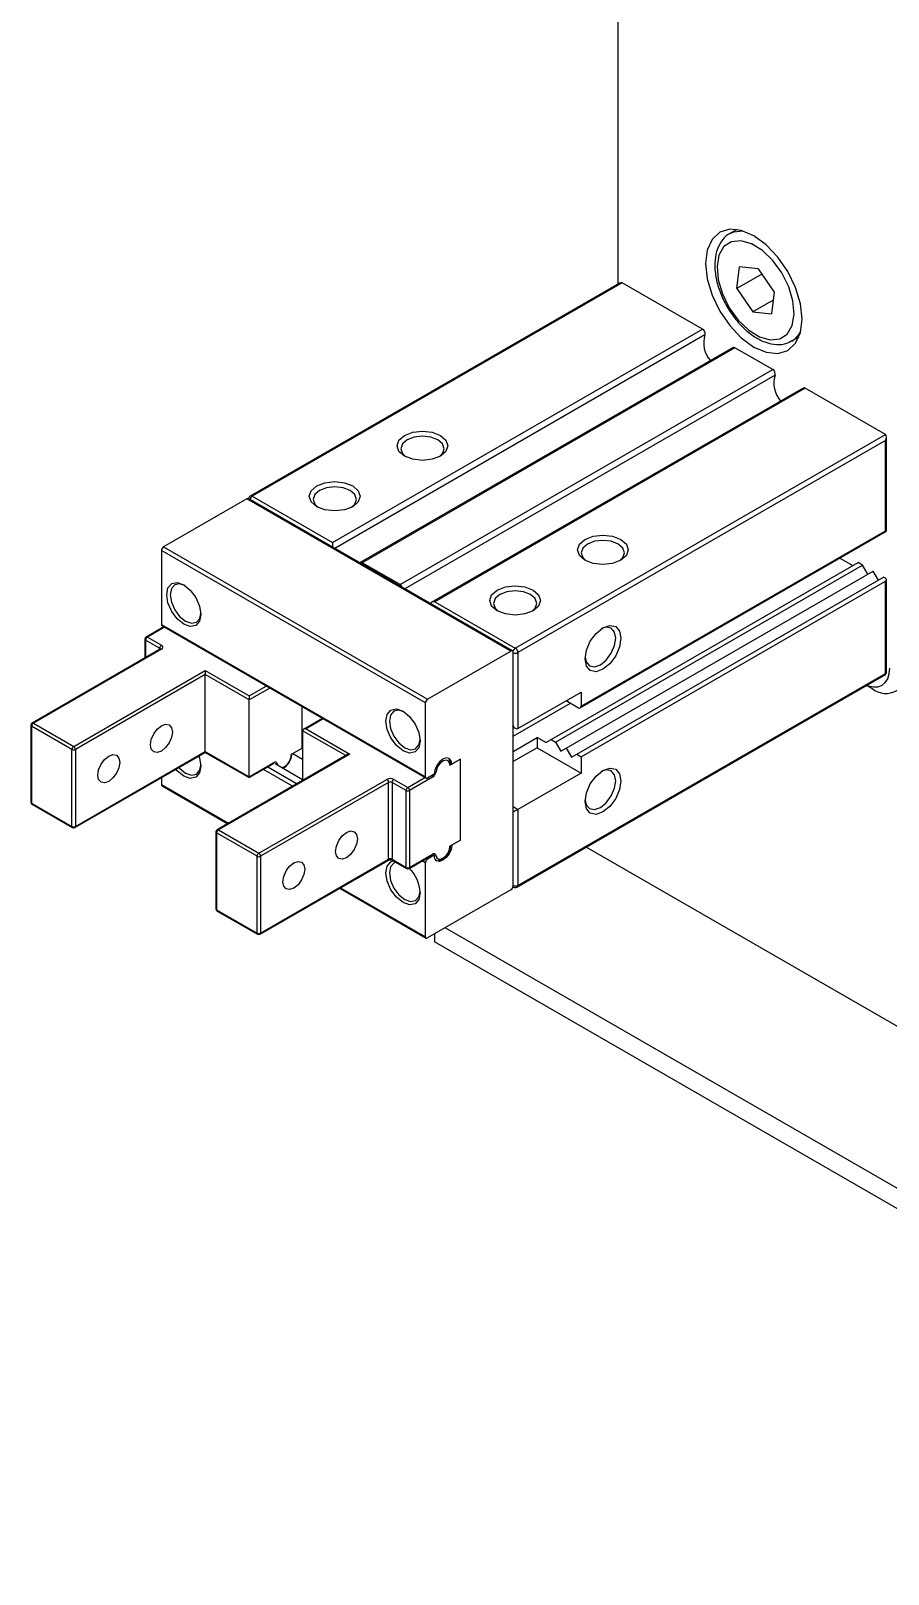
# Model space of a CAD drawing. Header units: millimetres. Extents: x 15 to 1802, y 5 to 899.
# Drawn here: x 217 to 251.6, y 156.7 to 218.9 of the extents above; entities that cross this region are included whole.
import ezdxf

# ---------------------------------------------------------------- set-up
doc = ezdxf.new("R2010")
doc.units = ezdxf.units.MM

msp = doc.modelspace()

# ---------------------------------------------------------------- linework, layer by layer
at = {"color": 7, "linetype": 'Continuous', "lineweight": 25}
for p, q in [((240.69, 231.405), (240.69, 208.735)), ((245.493, 210.936), (245.203, 210.768)), ((245.203, 210.768), (245.272, 210.804)), ((245.486, 208.556), (245.593, 209.429)), ((246.348, 209.353), (245.593, 209.429)), ((246.348, 209.353), (246.995, 208.405)), ((240.76, 208.776), (225.871, 200.181)), ((240.866, 208.786), (225.946, 200.173)), ((244.104, 206.917), (240.866, 208.786)), ((246.494, 209.139), (245.486, 208.556)), ((245.486, 208.556), (246.133, 207.608)), ((246.955, 208.083), (246.133, 207.608)), ((246.995, 208.405), (246.888, 207.532)), ((246.133, 207.608), (246.888, 207.532)), ((229.184, 198.304), (244.104, 206.917)), ((245.332, 206.173), (230.306, 197.498)), ((245.407, 206.165), (230.381, 197.491)), ((246.933, 205.284), (245.407, 206.165)), ((247.702, 206.438), (247.992, 206.605)), ((231.907, 196.61), (246.933, 205.284)), ((248.16, 204.54), (233.165, 195.884)), ((248.235, 204.533), (233.315, 195.919)), ((251.473, 202.663), (248.235, 204.533)), ((236.553, 194.05), (251.473, 202.663)), ((251.473, 202.418), (236.659, 193.867)), ((251.473, 198.785), (251.473, 202.418)), ((251.517, 198.759), (251.517, 202.566)), ((225.734, 200.071), (222.375, 198.132)), ((236.376, 193.928), (225.734, 200.071)), ((236.439, 193.934), (225.797, 200.077)), ((225.946, 200.173), (229.184, 198.304)), ((239.174, 191.634), (251.517, 198.759)), ((239.205, 191.702), (251.473, 198.785)), ((222.375, 198.132), (233.017, 191.989)), ((232.929, 191.836), (222.287, 197.979)), ((222.287, 197.979), (222.287, 194.999)), ((231.907, 196.61), (230.381, 197.491)), ((238.003, 190.355), (250.377, 197.499)), ((238.179, 190.253), (250.554, 197.397)), ((249.643, 197.678), (250.165, 197.376)), ((250.554, 197.397), (250.377, 197.499)), ((250.766, 197.029), (250.554, 197.397)), ((238.604, 190.008), (250.978, 197.152)), ((239.028, 189.763), (251.402, 196.907)), ((239.205, 189.661), (251.473, 196.743)), ((251.19, 196.784), (250.978, 197.152)), ((251.473, 196.866), (251.402, 196.907)), ((251.473, 193.028), (251.473, 196.743)), ((251.517, 193.089), (251.517, 196.805)), ((233.315, 195.919), (236.553, 194.05)), ((222.38, 194.903), (221.671, 194.494)), ((222.287, 194.999), (232.929, 188.855)), ((222.313, 194.942), (232.955, 188.798)), ((221.621, 194.407), (221.621, 193.648)), ((222.216, 194.04), (221.651, 194.366)), ((221.721, 194.489), (222.287, 194.162)), ((222.237, 194.004), (217.075, 191.024)), ((222.287, 193.999), (217.125, 191.019)), ((233.017, 191.989), (236.376, 193.928)), ((236.465, 184.446), (236.465, 193.877)), ((236.659, 193.867), (236.659, 190.805)), ((218.752, 190.08), (224.055, 193.141)), ((224.055, 193.141), (225.823, 192.121)), ((236.659, 184.476), (251.473, 193.028)), ((224.055, 192.978), (218.822, 189.957)), ((224.055, 189.875), (224.055, 192.978)), ((225.823, 191.958), (224.055, 192.978)), ((236.628, 184.408), (251.442, 192.96)), ((250.943, 192.416), (250.721, 192.543)), ((225.823, 188.855), (225.823, 191.958)), ((232.929, 188.855), (232.929, 191.836)), ((236.465, 190.488), (238.781, 191.825)), ((236.659, 190.805), (239.205, 192.274)), ((238.603, 191.927), (239.099, 191.641)), ((239.205, 192.274), (239.205, 191.702)), ((227.944, 191.691), (227.944, 189.998)), ((228.78, 191.209), (228.021, 190.77)), ((217.025, 190.937), (217.025, 187.834)), ((218.681, 189.957), (217.055, 190.896)), ((217.055, 190.896), (217.055, 187.793)), ((217.125, 191.019), (218.752, 190.08)), ((227.979, 190.713), (227.979, 188.705)), ((228.121, 190.794), (229.888, 189.774)), ((236.465, 190.866), (236.553, 190.815)), ((218.681, 186.855), (218.681, 189.957)), ((218.822, 189.957), (218.822, 186.855)), ((227.944, 189.998), (227.52, 189.753)), ((227.944, 189.998), (227.979, 189.977)), ((236.465, 189.875), (237.437, 190.437)), ((237.437, 190.028), (236.465, 189.467)), ((237.79, 190.233), (237.437, 190.437)), ((237.437, 190.437), (237.437, 190.028)), ((237.437, 190.028), (239.205, 189.008)), ((237.79, 190.233), (238.003, 190.355)), ((238.003, 190.355), (238.179, 190.253)), ((238.179, 190.253), (238.391, 189.886)), ((238.391, 189.886), (238.604, 190.008)), ((238.604, 190.008), (238.816, 189.641)), ((218.802, 186.809), (224.055, 189.842)), ((218.822, 186.855), (224.055, 189.875)), ((224.055, 189.875), (225.823, 188.855)), ((224.055, 189.842), (225.823, 188.821)), ((229.789, 189.75), (224.535, 186.717)), ((229.888, 189.774), (224.585, 186.712)), ((225.823, 188.855), (226.819, 189.43)), ((225.823, 188.821), (226.798, 189.384)), ((226.867, 189.395), (227.979, 188.753)), ((227.59, 189.794), (227.979, 189.569)), ((234.343, 189.57), (233.919, 189.325)), ((233.944, 189.392), (233.99, 189.366)), ((234.343, 189.57), (233.99, 189.366)), ((234.343, 186.304), (234.343, 189.57)), ((238.816, 189.641), (239.028, 189.763)), ((239.028, 189.763), (239.205, 189.661)), ((239.205, 189.661), (239.205, 189.008)), ((222.287, 188.821), (222.287, 188.548)), ((226.212, 185.773), (231.373, 188.753)), ((231.656, 188.753), (232.222, 188.427)), ((233.218, 188.838), (232.293, 188.304)), ((233.283, 188.957), (233.017, 188.804)), ((239.205, 189.008), (236.659, 187.538)), ((222.313, 188.491), (224.96, 186.963)), ((231.444, 188.631), (226.282, 185.651)), ((231.444, 185.528), (231.444, 188.631)), ((232.151, 188.304), (231.586, 188.631)), ((231.586, 188.631), (231.586, 185.528)), ((232.151, 185.201), (232.151, 188.304)), ((232.293, 188.304), (232.293, 185.201)), ((217.055, 187.793), (218.681, 186.855)), ((217.075, 187.748), (218.702, 186.809)), ((236.659, 187.538), (236.659, 184.476)), ((224.485, 186.631), (224.485, 183.528)), ((226.141, 185.651), (224.514, 186.59)), ((224.514, 186.59), (224.514, 183.487)), ((224.585, 186.712), (226.212, 185.773)), ((234.343, 186.304), (233.919, 186.059)), ((234.343, 186.304), (233.99, 186.099)), ((226.141, 182.548), (226.141, 185.651)), ((226.282, 185.651), (226.282, 182.548)), ((232.272, 185.156), (233.197, 185.69)), ((232.293, 185.201), (233.218, 185.735)), ((233.283, 185.691), (233.017, 185.538)), ((233.266, 185.701), (233.283, 185.691)), ((283.147, 160.771), (239.415, 186.017)), ((226.262, 182.502), (231.423, 185.482)), ((226.282, 182.548), (231.444, 185.528)), ((231.586, 185.528), (232.151, 185.201)), ((231.606, 185.482), (232.172, 185.156)), ((232.929, 182.405), (232.929, 185.385)), ((229.474, 184.357), (232.955, 182.347)), ((236.376, 184.293), (233.017, 182.354)), ((236.462, 184.417), (236.478, 184.408)), ((224.514, 183.487), (226.141, 182.548)), ((224.535, 183.441), (226.162, 182.502)), ((233.296, 182.514), (233.296, 182.201)), ((277.49, 157.505), (233.732, 182.766)), ((277.49, 156.688), (233.296, 182.201))]:
    msp.add_line(p, q, dxfattribs=at)
at = {"color": 8, "linetype": 'Continuous', "lineweight": 25}
for p, q in [((244.2, 206.686), (229.274, 198.07)), ((247.028, 205.053), (232.103, 196.437)), ((222.41, 194.886), (221.721, 194.489)), ((221.651, 194.366), (221.651, 193.665)), ((222.216, 193.992), (222.216, 194.04)), ((225.823, 192.121), (226.511, 192.518)), ((226.652, 192.437), (225.823, 191.958)), ((250.721, 192.544), (250.943, 192.416)), ((228.809, 191.192), (228.121, 190.794)), ((229.718, 189.709), (227.979, 190.713)), ((226.958, 189.374), (226.967, 189.337)), ((227.578, 188.474), (226.4, 189.154)), ((226.577, 189.256), (227.755, 188.576)), ((232.222, 188.427), (232.91, 188.824)), ((222.287, 188.548), (224.997, 186.984)), ((236.465, 187.651), (236.659, 187.538)), ((232.976, 185.562), (233.017, 185.538)), ((232.929, 185.385), (232.799, 185.46)), ((229.511, 184.378), (232.929, 182.405))]:
    msp.add_line(p, q, dxfattribs=at)
at = {"color": 7, "linetype": 'Continuous', "lineweight": 25, "flags": 128}
for points in [[(246.17, 206.194), (246.673, 205.98), (247.142, 205.934), (247.545, 206.058), (247.854, 206.345), (248.048, 206.774), (248.114, 207.317), (248.048, 207.937), (247.854, 208.59), (247.545, 209.234), (247.142, 209.823), (246.673, 210.318), (246.17, 210.685), (245.666, 210.899), (245.197, 210.946), (244.795, 210.821), (244.486, 210.535), (244.291, 210.105), (244.225, 209.562), (244.291, 208.943), (244.486, 208.289), (244.795, 207.646), (245.197, 207.057), (245.666, 206.561), (246.17, 206.194)], [(245.646, 210.484), (245.265, 210.443), (244.963, 210.244), (244.765, 209.901), (244.686, 209.444), (244.733, 208.908), (244.902, 208.338), (245.179, 207.78), (245.543, 207.278), (245.963, 206.873), (246.405, 206.599), (246.834, 206.478), (247.215, 206.518), (247.517, 206.718), (247.716, 207.06), (247.795, 207.518), (247.748, 208.053), (247.579, 208.623), (247.301, 209.182), (246.938, 209.684), (246.518, 210.088), (246.075, 210.362), (245.646, 210.484)], [(233.535, 201.793), (233.202, 201.665), (232.81, 201.62), (232.418, 201.665), (232.085, 201.793), (231.863, 201.985), (231.785, 202.212), (231.863, 202.438), (232.085, 202.63), (232.418, 202.758), (232.81, 202.803), (233.202, 202.758), (233.535, 202.63), (233.757, 202.438), (233.835, 202.212), (233.757, 201.985), (233.535, 201.793)], [(233.429, 202.446), (233.145, 202.556), (232.81, 202.594), (232.475, 202.556), (232.191, 202.446), (232.002, 202.282), (231.935, 202.089), (232.002, 201.896), (232.142, 201.763)], [(233.478, 201.763), (233.618, 201.896), (233.685, 202.089), (233.618, 202.282), (233.429, 202.446)], [(229.999, 199.752), (229.667, 199.624), (229.274, 199.579), (228.882, 199.624), (228.55, 199.752), (228.327, 199.944), (228.249, 200.171), (228.327, 200.397), (228.55, 200.589), (228.882, 200.717), (229.274, 200.762), (229.667, 200.717), (229.999, 200.589), (230.221, 200.397), (230.299, 200.171), (230.221, 199.944), (229.999, 199.752)], [(229.893, 200.405), (229.609, 200.515), (229.274, 200.553), (228.94, 200.515), (228.656, 200.405), (228.466, 200.241), (228.399, 200.048), (228.466, 199.855), (228.607, 199.722)], [(229.942, 199.722), (230.083, 199.855), (230.149, 200.048), (230.083, 200.241), (229.893, 200.405)], [(251.473, 198.785), (251.492, 198.774), (251.505, 198.766), (251.514, 198.761), (251.517, 198.759)], [(229.184, 198.304), (229.184, 198.278), (229.184, 198.248), (229.184, 198.215), (229.184, 198.182), (229.184, 198.148), (229.184, 198.122)], [(240.809, 197.594), (240.476, 197.466), (240.084, 197.421), (239.692, 197.466), (239.359, 197.594), (239.137, 197.786), (239.059, 198.013), (239.137, 198.239), (239.359, 198.431), (239.692, 198.559), (240.084, 198.604), (240.476, 198.559), (240.809, 198.431), (241.031, 198.239), (241.109, 198.013), (241.031, 197.786), (240.809, 197.594)], [(240.703, 198.247), (240.419, 198.357), (240.084, 198.395), (239.749, 198.357), (239.465, 198.247), (239.275, 198.083), (239.209, 197.89), (239.275, 197.697), (239.416, 197.564)], [(240.752, 197.564), (240.892, 197.697), (240.959, 197.89), (240.892, 198.083), (240.703, 198.247)], [(230.381, 197.491), (230.354, 197.502), (230.329, 197.505), (230.308, 197.5), (230.291, 197.485), (230.289, 197.484)], [(223.878, 195.407), (223.826, 195.133), (223.676, 194.961), (223.452, 194.917), (223.189, 195.009), (222.925, 195.222), (222.701, 195.524), (222.552, 195.868), (222.499, 196.203), (222.552, 196.478), (222.701, 196.65), (222.925, 196.693), (223.189, 196.601), (223.452, 196.388), (223.676, 196.087), (223.826, 195.742), (223.878, 195.407)], [(223.225, 196.579), (223.023, 196.643), (222.822, 196.604), (222.688, 196.449), (222.641, 196.203), (222.688, 195.903), (222.822, 195.593), (223.023, 195.323), (223.259, 195.132), (223.496, 195.049), (223.697, 195.088), (223.831, 195.243), (223.877, 195.45)], [(237.273, 195.553), (236.941, 195.425), (236.548, 195.38), (236.156, 195.425), (235.824, 195.553), (235.601, 195.745), (235.523, 195.971), (235.601, 196.198), (235.824, 196.39), (236.156, 196.518), (236.548, 196.563), (236.941, 196.518), (237.273, 196.39), (237.495, 196.198), (237.573, 195.971), (237.495, 195.745), (237.273, 195.553)], [(237.167, 196.206), (236.883, 196.316), (236.548, 196.354), (236.213, 196.316), (235.93, 196.206), (235.74, 196.042), (235.673, 195.849), (235.74, 195.656), (235.881, 195.523)], [(237.216, 195.523), (237.357, 195.656), (237.423, 195.849), (237.357, 196.042), (237.167, 196.206)], [(239.364, 193.611), (239.419, 193.963), (239.576, 194.325), (239.811, 194.643), (240.089, 194.866), (240.366, 194.963), (240.601, 194.917), (240.758, 194.736), (240.813, 194.448), (240.758, 194.096), (240.601, 193.734), (240.366, 193.416), (240.089, 193.193), (239.811, 193.096), (239.576, 193.142), (239.419, 193.323), (239.364, 193.611)], [(239.366, 193.676), (239.411, 193.487), (239.545, 193.333), (239.746, 193.294), (239.982, 193.376), (240.219, 193.567), (240.42, 193.838), (240.554, 194.147), (240.601, 194.448), (240.554, 194.694), (240.42, 194.849), (240.219, 194.888), (240.033, 194.832)], [(224.055, 193.141), (224.055, 193.126), (224.055, 193.109), (224.055, 193.09), (224.055, 193.07), (224.055, 193.05), (224.055, 193.03), (224.055, 193.011), (224.055, 192.994), (224.055, 192.978)], [(250.731, 192.549), (250.796, 192.524), (250.995, 192.479), (251.178, 192.486), (251.339, 192.546), (251.471, 192.655), (251.569, 192.81), (251.629, 193.005), (251.65, 193.232)], [(225.823, 192.121), (225.823, 192.106), (225.823, 192.088), (225.823, 192.069), (225.823, 192.049), (225.823, 192.029), (225.823, 192.009), (225.823, 191.991), (225.823, 191.973), (225.823, 191.958)], [(232.717, 190.305), (232.664, 190.03), (232.515, 189.858), (232.291, 189.815), (232.027, 189.907), (231.764, 190.119), (231.54, 190.421), (231.391, 190.766), (231.338, 191.101), (231.391, 191.375), (231.54, 191.547), (231.764, 191.591), (232.027, 191.499), (232.291, 191.286), (232.515, 190.984), (232.664, 190.64), (232.717, 190.305)], [(232.064, 191.477), (231.861, 191.54), (231.661, 191.501), (231.527, 191.347), (231.479, 191.101), (231.527, 190.8), (231.661, 190.491), (231.861, 190.22), (232.098, 190.029), (232.335, 189.947), (232.536, 189.986), (232.67, 190.14), (232.716, 190.347)], [(222.287, 189.896), (222.118, 189.837), (221.975, 189.865), (221.879, 189.975), (221.845, 190.151), (221.879, 190.366), (221.975, 190.587), (222.118, 190.78), (222.287, 190.917), (222.456, 190.975), (222.6, 190.948), (222.695, 190.837), (222.729, 190.661), (222.695, 190.447), (222.6, 190.226), (222.456, 190.032), (222.287, 189.896)], [(220.166, 188.671), (219.997, 188.613), (219.853, 188.64), (219.757, 188.751), (219.724, 188.927), (219.757, 189.141), (219.853, 189.362), (219.997, 189.556), (220.166, 189.692), (220.335, 189.751), (220.478, 189.723), (220.574, 189.613), (220.608, 189.437), (220.574, 189.222), (220.478, 189.001), (220.335, 188.808), (220.166, 188.671)], [(223.878, 189.283), (223.826, 189.009), (223.676, 188.837), (223.452, 188.793), (223.189, 188.885), (222.925, 189.098), (222.871, 189.158)], [(222.994, 189.229), (223.023, 189.199), (223.259, 189.008), (223.496, 188.925), (223.697, 188.964), (223.831, 189.119), (223.877, 189.326)], [(223.801, 189.695), (223.826, 189.618), (223.878, 189.283)], [(224.055, 189.842), (224.055, 189.842), (224.055, 189.844), (224.055, 189.85), (224.055, 189.861), (224.055, 189.875)], [(226.958, 189.374), (226.952, 189.398), (226.941, 189.418), (226.927, 189.434), (226.91, 189.444), (226.89, 189.449), (226.867, 189.448), (226.843, 189.441), (226.819, 189.43)], [(233.99, 189.366), (233.963, 189.506), (233.886, 189.595), (233.771, 189.617), (233.636, 189.57), (233.501, 189.461), (233.386, 189.306), (233.31, 189.129), (233.283, 188.957)], [(233.919, 189.325), (233.9, 189.432), (233.844, 189.503), (233.761, 189.527), (233.66, 189.501), (233.556, 189.428), (233.463, 189.319), (233.393, 189.189), (233.357, 189.055)], [(225.823, 188.855), (225.823, 188.84), (225.823, 188.83), (225.823, 188.823), (225.823, 188.821), (225.823, 188.821)], [(239.364, 187.855), (239.419, 188.207), (239.576, 188.569), (239.811, 188.886), (240.089, 189.11), (240.366, 189.206), (240.601, 189.161), (240.758, 188.98), (240.813, 188.691), (240.758, 188.339), (240.601, 187.977), (240.366, 187.66), (240.089, 187.436), (239.811, 187.34), (239.576, 187.385), (239.419, 187.566), (239.364, 187.855)], [(239.366, 187.919), (239.411, 187.731), (239.545, 187.576), (239.746, 187.537), (239.982, 187.62), (240.219, 187.811), (240.42, 188.082), (240.554, 188.391), (240.601, 188.691), (240.554, 188.938), (240.42, 189.092), (240.219, 189.131), (240.033, 189.076)], [(229.305, 185.845), (229.339, 186.059), (229.435, 186.28), (229.578, 186.474), (229.747, 186.61), (229.916, 186.669), (230.06, 186.641), (230.155, 186.531), (230.189, 186.355), (230.155, 186.14), (230.06, 185.919), (229.916, 185.726), (229.747, 185.589), (229.578, 185.531), (229.435, 185.558), (229.339, 185.669), (229.305, 185.845)], [(233.357, 185.68), (233.351, 185.704), (233.341, 185.724), (233.327, 185.739), (233.309, 185.75), (233.289, 185.754), (233.266, 185.754), (233.243, 185.747), (233.218, 185.735)], [(233.99, 186.099), (233.963, 185.928), (233.886, 185.751), (233.771, 185.596), (233.636, 185.487), (233.501, 185.44), (233.386, 185.462), (233.31, 185.551), (233.283, 185.691)], [(233.357, 185.68), (233.393, 185.588), (233.463, 185.537), (233.556, 185.536), (233.66, 185.584), (233.761, 185.674), (233.844, 185.794), (233.9, 185.929), (233.919, 186.059)], [(227.184, 184.62), (227.217, 184.835), (227.313, 185.056), (227.457, 185.249), (227.626, 185.385), (227.795, 185.444), (227.938, 185.416), (228.034, 185.306), (228.068, 185.13), (228.034, 184.916), (227.938, 184.695), (227.795, 184.501), (227.626, 184.365), (227.457, 184.306), (227.313, 184.334), (227.217, 184.444), (227.184, 184.62)], [(232.717, 184.181), (232.664, 183.906), (232.515, 183.734), (232.291, 183.691), (232.027, 183.783), (231.764, 183.995), (231.54, 184.297), (231.391, 184.642), (231.338, 184.977), (231.391, 185.251), (231.54, 185.423), (231.642, 185.461)], [(231.735, 185.408), (231.661, 185.377), (231.527, 185.223), (231.479, 184.977), (231.527, 184.676), (231.661, 184.367), (231.861, 184.096), (232.098, 183.905), (232.335, 183.823), (232.536, 183.862), (232.67, 184.016), (232.716, 184.223)]]:
    msp.add_lwpolyline(points, dxfattribs=at)
at = {"color": 8, "linetype": 'Continuous', "lineweight": 25, "flags": 128}
for points in [[(245.272, 210.804), (245.362, 210.839), (245.721, 210.884)], [(226.819, 189.43), (226.817, 189.415), (226.813, 189.402), (226.807, 189.391), (226.798, 189.384), (226.798, 189.384)], [(226.93, 189.358), (226.943, 189.364), (226.958, 189.374)], [(218.802, 186.809), (218.802, 186.809), (218.81, 186.816), (218.817, 186.826), (218.821, 186.839), (218.822, 186.855)]]:
    msp.add_lwpolyline(points, dxfattribs=at)
at = {"color": 7, "linetype": 'Continuous', "lineweight": 25}
for centre, radius, start, end in [((244.004, 206.741), 0.203, 344.42465, 60.36616), ((245.238, 206.362), 1.088, 162.66492, 221.16939), ((245.363, 206.108), 0.0722, 52.88652, 115.79702), ((246.832, 205.108), 0.203, 344.42465, 60.36616), ((248.066, 204.729), 1.088, 162.66492, 221.16939), ((248.191, 204.475), 0.0722, 52.88539, 115.79815), ((225.771, 200.02), 0.0629, 65.68759, 125.62564), ((225.946, 200.051), 0.15, 119.99731, 170.18833), ((222.479, 197.97), 0.192, 122.60597, 177.39403), ((251.45, 196.805), 0.0655, 290.78392, 69.22101), ((231.782, 196.416), 0.23, 20.73332, 57.33364), ((222.348, 194.992), 0.0616, 173.69874, 234.99135), ((221.721, 194.407), 0.1, 119.99731, 180), ((221.804, 194.359), 0.154, 122.60552, 177.39324), ((222.37, 194.033), 0.154, 122.60552, 177.39324), ((222.256, 194.08), 0.0873, 290.78467, 69.21718), ((236.411, 193.886), 0.0546, 350.78783, 129.20734), ((236.429, 193.856), 0.231, 2.60622, 57.39543), ((251.495, 193.092), 0.873, 230.79678, 9.21397), ((251.367, 193.089), 0.15, 299.99731, 0), ((233.121, 191.827), 0.192, 122.60597, 177.39403), ((239.14, 191.692), 0.0655, 230.7953, 9.21299), ((217.125, 190.937), 0.1, 119.99731, 180), ((217.208, 190.889), 0.154, 122.60552, 177.39324), ((218.834, 189.95), 0.154, 122.60552, 177.39324), ((218.752, 190.094), 0.154, 242.61193, 297.38807), ((218.669, 189.95), 0.154, 2.607, 57.39424), ((233.898, 189.371), 0.0503, 294.37063, 354.2958), ((231.515, 188.48), 0.307, 62.60947, 117.38991), ((231.291, 188.624), 0.154, 2.60619, 57.39504), ((231.739, 188.624), 0.154, 122.60552, 177.39324), ((232.983, 188.847), 0.0546, 170.78716, 309.20209), ((233.048, 189.101), 0.313, 302.90011, 351.55048), ((222.348, 188.541), 0.0616, 173.69874, 234.99135), ((231.515, 188.494), 0.154, 62.60701, 117.39175), ((232.305, 188.297), 0.154, 122.60552, 177.39324), ((232.222, 188.441), 0.154, 242.61095, 297.39028), ((232.139, 188.297), 0.154, 2.60479, 57.39521), ((217.125, 187.834), 0.1, 180, 240.00269), ((218.752, 186.991), 0.154, 242.61193, 297.38807), ((218.752, 186.895), 0.1, 240.00269, 299.99731), ((224.585, 186.631), 0.1, 119.99731, 180), ((224.668, 186.583), 0.154, 122.60552, 177.39324), ((226.294, 185.644), 0.154, 122.60552, 177.39324), ((226.212, 185.787), 0.154, 242.61112, 297.38888), ((226.129, 185.644), 0.154, 2.60619, 57.39504), ((231.515, 185.392), 0.154, 62.60701, 117.39175), ((233.121, 185.376), 0.192, 122.60552, 177.39448), ((232.222, 185.338), 0.154, 242.61095, 297.39028), ((232.222, 185.242), 0.1, 240.00269, 299.99731), ((231.182, 184.098), 1.538, 3.09311, 43.9653), ((236.273, 184.454), 0.192, 302.60387, 357.39416), ((236.553, 184.538), 0.15, 240.00269, 299.99731), ((224.585, 183.528), 0.1, 180, 240.00269), ((226.212, 182.685), 0.154, 242.61112, 297.38888), ((226.212, 182.589), 0.1, 240.00269, 299.99731), ((232.983, 182.396), 0.0546, 170.78716, 309.20209)]:
    msp.add_arc(centre, radius, start, end, dxfattribs=at)
at = {"color": 8, "linetype": 'Continuous', "lineweight": 25}
for centre, radius, start, end in [((247.23, 207.233), 0.925, 300.42807, 334.09902), ((226.072, 199.978), 0.232, 122.69576, 162.83004), ((225.902, 200.112), 0.0755, 54.38329, 114.30025), ((221.671, 194.412), 0.0503, 185.70348, 245.61796), ((221.692, 194.448), 0.0503, 54.38081, 114.31249), ((222.193, 193.991), 0.0541, 18.13664, 64.47061), ((222.258, 193.958), 0.0503, 54.37967, 114.31077), ((236.678, 193.855), 0.232, 122.69832, 164.29693), ((236.552, 194.075), 0.234, 248.0293, 297.112), ((251.402, 193.019), 0.0719, 304.05794, 7.25273), ((251.442, 193.097), 0.0754, 294.37764, 354.30457), ((217.075, 190.942), 0.0503, 185.7052, 245.6191), ((217.096, 190.978), 0.0503, 54.37967, 114.31077), ((226.976, 189.743), 0.544, 289.06464, 1.01248), ((233.074, 188.833), 0.144, 1.95527, 31.14434), ((233.307, 189.204), 0.157, 263.78978, 288.4962), ((217.075, 187.839), 0.0503, 185.7052, 245.6191), ((217.104, 187.788), 0.0493, 173.70538, 234.983), ((218.728, 186.849), 0.048, 172.74469, 235.94369), ((224.535, 186.636), 0.0503, 185.7052, 245.6191), ((224.556, 186.671), 0.0503, 54.37967, 114.31077), ((233.17, 185.729), 0.0479, 304.04964, 7.26199), ((233.275, 185.792), 0.139, 273.59883, 306.09966), ((231.397, 185.522), 0.048, 304.05631, 7.25531), ((231.633, 185.522), 0.048, 172.74469, 235.94369), ((232.199, 185.195), 0.048, 172.74469, 235.94369), ((232.245, 185.195), 0.0479, 304.04964, 7.26199), ((236.492, 184.439), 0.0338, 210.17722, 246.32275), ((236.552, 184.685), 0.234, 248.0293, 297.112), ((236.586, 184.468), 0.0739, 305.01428, 6.2964), ((224.535, 183.533), 0.0503, 185.7052, 245.6191), ((224.563, 183.482), 0.0493, 173.70538, 234.983), ((226.188, 182.542), 0.048, 172.74469, 235.94369), ((226.235, 182.542), 0.048, 304.05631, 7.25531)]:
    msp.add_arc(centre, radius, start, end, dxfattribs=at)
at = {"color": 7, "linetype": 'Continuous', "lineweight": 25}
for centre, major_axis, ratio, start_param, end_param in [((240.76, 208.603), (0.106, 0.184), 0.577335, 0.000041, 0.785358), ((251.367, 202.48), (0.106, 0.184), 0.577335, 4.71243, 6.283226), ((233.315, 195.797), (0.212, 0), 0.577382, 1.570796, 2.708582), ((228.121, 190.713), (0.141, 0), 0.577382, 1.570796, 3.141593), ((236.553, 190.988), (-0.106, 0.184), 0.577335, 1.570756, 3.141552), ((229.888, 189.692), (0.141, 0), 0.577382, 1.570796, 2.356113), ((236.553, 187.477), (0.15, 0.087), 0.00007, 0.785358, 2.356154)]:
    msp.add_ellipse(centre, major_axis=major_axis, ratio=ratio, start_param=start_param, end_param=end_param, dxfattribs=at)
for points, knots in [([(245.294, 210.801), (245.27, 210.795), (245.114, 210.752), (244.896, 210.528), (244.684, 210.165), (244.587, 209.705), (244.599, 209.175), (244.728, 208.6), (244.965, 208.021), (245.293, 207.477), (245.692, 207.002), (246.141, 206.625), (246.62, 206.37), (247.079, 206.276), (247.452, 206.304), (247.624, 206.413), (247.685, 206.453)], [0, 0, 0, 0, 0.0134566, 0.0879739, 0.1611781, 0.237123, 0.3168326, 0.3980429, 0.4790958, 0.5600222, 0.6411558, 0.7228119, 0.8054173, 0.8888464, 0.9602835, 1, 1, 1, 1]), ([(222.249, 194.013), (222.249, 194.012), (222.248, 194.011), (222.24, 194.006), (222.237, 194.004)], [0, 0, 0, 0, 0.597196, 1, 1, 1, 1]), ([(226.798, 189.384), (226.803, 189.386), (226.811, 189.39), (226.811, 189.39), (226.81, 189.39)], [0, 0, 0, 0, 0.6178843, 1, 1, 1, 1]), ([(227.189, 189.209), (227.214, 189.221), (227.288, 189.255), (227.396, 189.37), (227.496, 189.533), (227.543, 189.683), (227.548, 189.766), (227.549, 189.794)], [0, 0, 0, 0, 0.1281916, 0.3767118, 0.6277098, 0.8782533, 1, 1, 1, 1]), ([(233.948, 189.366), (233.946, 189.409), (233.94, 189.493), (233.895, 189.556), (233.872, 189.587)], [0, 0, 0, 0, 0.511714, 1, 1, 1, 1]), ([(233.197, 185.69), (233.202, 185.692), (233.21, 185.696), (233.21, 185.696), (233.21, 185.695)], [0, 0, 0, 0, 0.617908, 1, 1, 1, 1]), ([(233.317, 185.505), (233.351, 185.49), (233.419, 185.461), (233.542, 185.482), (233.67, 185.549), (233.796, 185.674), (233.896, 185.839), (233.943, 185.989), (233.947, 186.072), (233.948, 186.099)], [0, 0, 0, 0, 0.125112, 0.255601, 0.405857, 0.575225, 0.746282, 0.917029, 1, 1, 1, 1]), ([(231.423, 185.482), (231.43, 185.486), (231.444, 185.493), (231.478, 185.501), (231.516, 185.504), (231.556, 185.5), (231.588, 185.492), (231.6, 185.485), (231.606, 185.482)], [0, 0, 0, 0, 0.161537, 0.325396, 0.504568, 0.692238, 0.859014, 1, 1, 1, 1])]:
    msp.add_open_spline(points, degree=3, knots=knots, dxfattribs=at)

doc.saveas('drawing.dxf')
